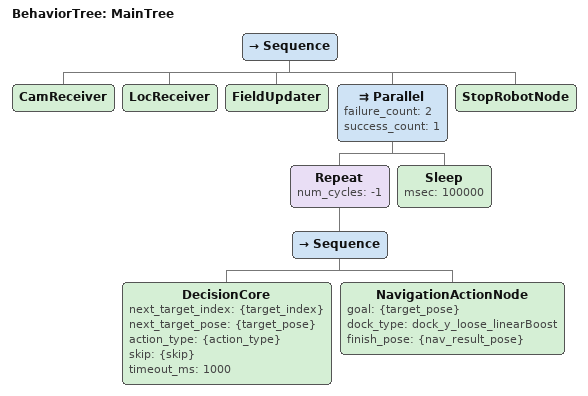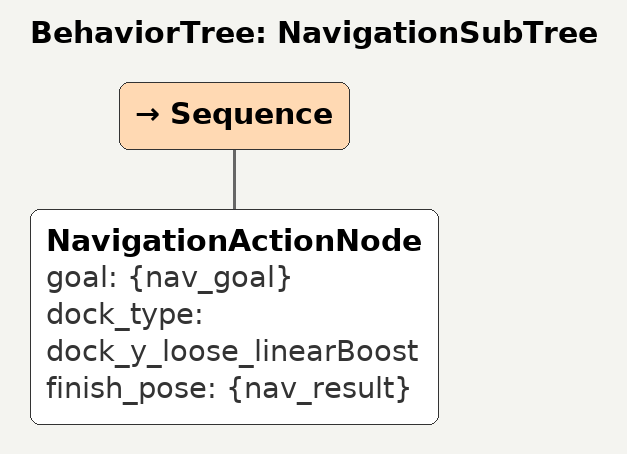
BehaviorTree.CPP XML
<?xml version="1.0" encoding="UTF-8"?>
<root BTCPP_format="4">
    <!-- Main Behavior Tree for Eurobot 2026 -->
    <BehaviorTree ID="MainTree">
        <Sequence>
            <!-- Initialize receivers -->
            <CamReceiver/>
            <LocReceiver/>
            <FieldUpdater/>
            <!-- Main mission loop with timeout -->
            <Parallel failure_count="2" success_count="1">
                <Repeat num_cycles="-1">
                    <Sequence>
                        <!-- Get next target from DecisionCore -->
                        <DecisionCore
                            next_target_index="{target_index}"
                            next_target_pose="{target_pose}"
                            action_type="{action_type}" skip="{skip}" timeout_ms="1000"/>

                        <!-- Navigate to target -->
                        <NavigationActionNode
                            goal="{target_pose}"
                            dock_type="dock_y_loose_linearBoost"
                            finish_pose="{nav_result_pose}"/>
                    </Sequence>
                </Repeat>
                <Sleep msec="100000"/>  <!-- 100 seconds timeout -->
            </Parallel>

            <!-- Stop robot when done -->
            <StopRobotNode/>
        </Sequence>
    </BehaviorTree>

    <!-- Navigation subtree -->
    <BehaviorTree ID="NavigationSubTree">
        <Sequence>
            <NavigationActionNode
                goal="{nav_goal}"
                dock_type="dock_y_loose_linearBoost"
                finish_pose="{nav_result}"/>
        </Sequence>
    </BehaviorTree>
</root>
